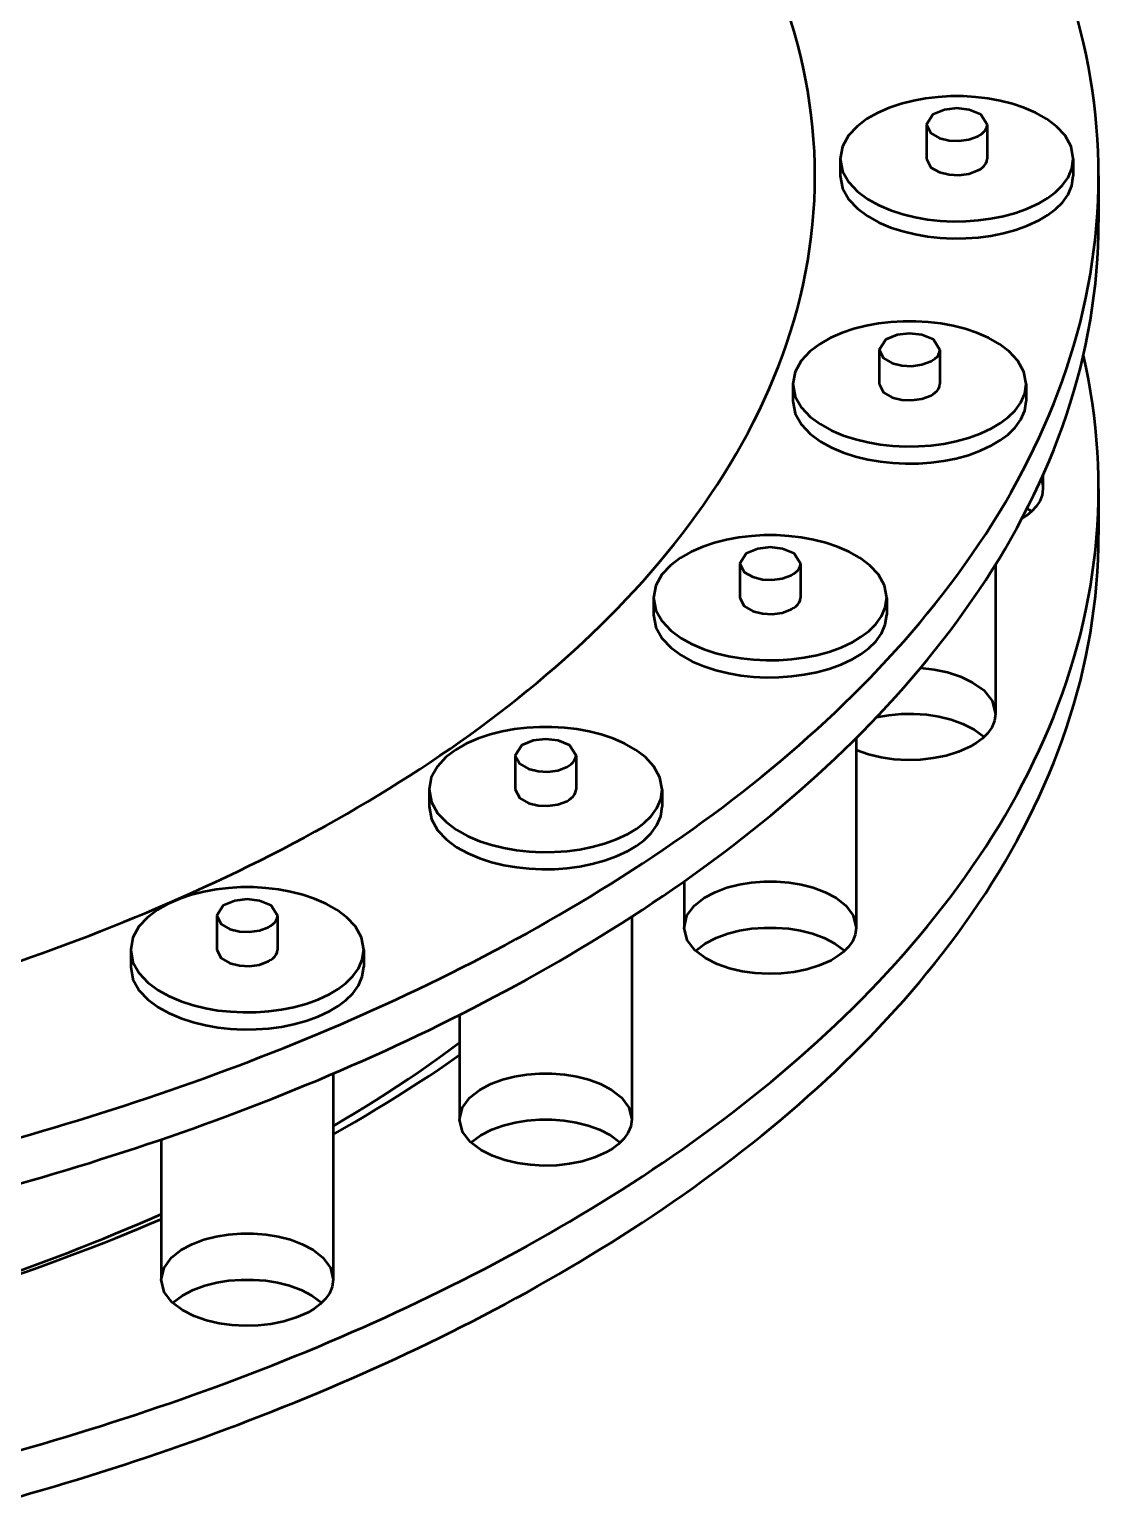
# Model space of a CAD drawing. Header units: millimetres. Extents: x 0 to 841, y 0 to 594.
# Drawn here: x 126.06 to 144, y 301.51 to 326.13 of the extents above; entities that cross this region are included whole.
import ezdxf

# ---------------------------------------------------------------- set-up
doc = ezdxf.new("R2010")
doc.units = ezdxf.units.MM
doc.layers.add('VIS', color=7, linetype='CONTINUOUS', lineweight=50)

msp = doc.modelspace()

# ---------------------------------------------------------------- linework, layer by layer
at = {"layer": 'VIS'}
for points in [[(139.24, 323.672), (139.238, 323.876), (139.23, 324.08), (139.218, 324.285), (139.2, 324.488), (139.178, 324.692), (139.151, 324.894), (139.119, 325.097), (139.083, 325.298), (139.041, 325.498), (138.996, 325.697), (138.945, 325.896), (138.89, 326.093), (138.831, 326.288)], [(139.24, 323.672), (139.238, 323.876), (139.23, 324.08), (139.218, 324.285), (139.2, 324.488), (139.178, 324.692), (139.151, 324.894), (139.119, 325.097), (139.083, 325.298), (139.041, 325.498), (138.996, 325.697), (138.945, 325.896), (138.89, 326.093), (138.831, 326.288)], [(144, 323.672), (143.998, 323.877), (143.991, 324.081), (143.981, 324.286), (143.966, 324.491), (143.947, 324.695), (143.923, 324.898), (143.896, 325.101), (143.864, 325.304), (143.828, 325.506), (143.788, 325.707), (143.744, 325.907), (143.696, 326.106), (143.644, 326.305)], [(143.575, 323.958), (143.537, 324.164), (143.436, 324.347), (143.294, 324.501), (143.127, 324.627), (142.944, 324.731), (142.752, 324.814), (142.553, 324.881), (142.349, 324.932), (142.143, 324.97), (141.934, 324.994), (141.725, 325.007), (141.515, 325.007), (141.306, 324.994), (141.097, 324.97), (140.891, 324.932), (140.687, 324.881), (140.488, 324.814), (140.296, 324.731), (140.113, 324.627), (139.946, 324.501), (139.804, 324.347), (139.703, 324.164), (139.665, 323.958)], [(142.13, 324.532), (142.021, 324.702), (141.828, 324.782), (141.62, 324.806), (141.412, 324.782), (141.219, 324.702), (141.11, 324.532)], [(141.11, 324.532), (141.185, 324.389), (141.33, 324.307), (141.492, 324.267), (141.659, 324.259), (141.824, 324.281), (141.981, 324.338)], [(141.11, 324.532), (141.11, 323.958)], [(141.981, 324.338), (142.017, 324.36), (142.051, 324.386), (142.082, 324.416), (142.107, 324.451), (142.124, 324.49), (142.13, 324.532)], [(142.13, 324.532), (142.13, 323.958)], [(139.665, 323.958), (139.704, 323.75), (139.808, 323.564), (139.954, 323.409), (140.126, 323.282), (140.312, 323.178), (140.509, 323.095), (140.712, 323.029), (140.919, 322.979), (141.13, 322.942), (141.342, 322.919), (141.555, 322.909), (141.769, 322.912), (141.982, 322.927), (142.193, 322.955), (142.403, 322.997), (142.608, 323.053), (142.809, 323.125), (143.002, 323.216)], [(139.665, 323.958), (139.665, 323.672)], [(141.11, 323.958), (141.185, 323.815), (141.33, 323.733), (141.492, 323.693), (141.659, 323.685), (141.824, 323.707), (141.981, 323.765)], [(141.981, 323.765), (142.017, 323.787), (142.051, 323.812), (142.082, 323.842), (142.107, 323.877), (142.124, 323.916), (142.13, 323.958)], [(143.002, 323.216), (143.143, 323.3), (143.274, 323.399), (143.391, 323.514), (143.487, 323.647), (143.552, 323.797), (143.575, 323.958)], [(143.575, 323.958), (143.575, 323.672)], [(130.676, 312.571), (130.856, 312.668), (131.035, 312.767), (131.213, 312.867), (131.39, 312.968), (131.567, 313.071), (131.743, 313.175), (131.918, 313.28), (132.092, 313.387), (132.265, 313.496), (132.438, 313.605), (132.609, 313.717), (132.78, 313.829), (132.949, 313.944), (133.118, 314.059), (133.285, 314.176), (133.452, 314.295), (133.617, 314.415), (133.781, 314.537), (133.944, 314.661), (134.106, 314.786), (134.266, 314.913), (134.425, 315.041), (134.583, 315.171), (134.739, 315.303), (134.894, 315.436), (135.047, 315.571), (135.199, 315.708), (135.349, 315.847), (135.498, 315.987), (135.644, 316.129), (135.79, 316.273), (135.933, 316.419), (136.074, 316.567), (136.214, 316.716), (136.351, 316.868), (136.486, 317.021), (136.619, 317.176), (136.75, 317.333), (136.879, 317.492), (137.005, 317.652), (137.129, 317.815), (137.25, 317.979), (137.369, 318.146), (137.485, 318.314), (137.598, 318.485), (137.708, 318.657), (137.815, 318.831), (137.919, 319.007), (138.02, 319.184), (138.118, 319.364), (138.212, 319.545), (138.303, 319.728), (138.39, 319.913), (138.473, 320.1), (138.553, 320.288), (138.629, 320.478), (138.7, 320.669), (138.768, 320.862), (138.831, 321.057), (138.891, 321.252), (138.945, 321.449), (138.996, 321.647), (139.042, 321.846), (139.083, 322.047), (139.119, 322.248), (139.151, 322.45), (139.178, 322.652), (139.2, 322.855), (139.218, 323.059), (139.23, 323.263), (139.238, 323.467), (139.24, 323.672)], [(130.676, 312.571), (130.856, 312.668), (131.035, 312.767), (131.213, 312.867), (131.39, 312.968), (131.567, 313.071), (131.743, 313.175), (131.918, 313.28), (132.092, 313.387), (132.265, 313.496), (132.438, 313.605), (132.609, 313.717), (132.78, 313.829), (132.949, 313.944), (133.118, 314.059), (133.285, 314.176), (133.452, 314.295), (133.617, 314.415), (133.781, 314.537), (133.944, 314.661), (134.106, 314.786), (134.266, 314.913), (134.425, 315.041), (134.583, 315.171), (134.739, 315.303), (134.894, 315.436), (135.047, 315.571), (135.199, 315.708), (135.349, 315.847), (135.498, 315.987), (135.644, 316.129), (135.79, 316.273), (135.933, 316.419), (136.074, 316.567), (136.214, 316.716), (136.351, 316.868), (136.486, 317.021), (136.619, 317.176), (136.75, 317.333), (136.879, 317.492), (137.005, 317.652), (137.129, 317.815), (137.25, 317.979), (137.369, 318.146), (137.485, 318.314), (137.598, 318.485), (137.708, 318.657), (137.815, 318.831), (137.919, 319.007), (138.02, 319.184), (138.118, 319.364), (138.212, 319.545), (138.303, 319.728), (138.39, 319.913), (138.473, 320.1), (138.553, 320.288), (138.629, 320.478), (138.7, 320.669), (138.768, 320.862), (138.831, 321.057), (138.891, 321.252), (138.945, 321.449), (138.996, 321.647), (139.042, 321.846), (139.083, 322.047), (139.119, 322.248), (139.151, 322.45), (139.178, 322.652), (139.2, 322.855), (139.218, 323.059), (139.23, 323.263), (139.238, 323.467), (139.24, 323.672)], [(134.042, 310.764), (134.223, 310.862), (134.404, 310.961), (134.584, 311.061), (134.763, 311.163), (134.942, 311.266), (135.12, 311.37), (135.297, 311.475), (135.474, 311.581), (135.65, 311.689), (135.825, 311.798), (135.999, 311.908), (136.172, 312.02), (136.345, 312.132), (136.517, 312.246), (136.688, 312.361), (136.858, 312.478), (137.027, 312.596), (137.195, 312.715), (137.362, 312.836), (137.528, 312.958), (137.694, 313.081), (137.858, 313.206), (138.021, 313.332), (138.183, 313.46), (138.343, 313.589), (138.503, 313.72), (138.661, 313.852), (138.818, 313.985), (138.974, 314.12), (139.129, 314.257), (139.282, 314.394), (139.434, 314.534), (139.584, 314.675), (139.733, 314.818), (139.88, 314.962), (140.026, 315.108), (140.17, 315.255), (140.313, 315.404), (140.454, 315.554), (140.593, 315.707), (140.73, 315.86), (140.865, 316.016), (140.999, 316.173), (141.131, 316.332), (141.26, 316.492), (141.387, 316.654), (141.513, 316.818), (141.636, 316.983), (141.757, 317.151), (141.875, 317.319), (141.991, 317.49), (142.105, 317.662), (142.216, 317.835), (142.324, 318.011), (142.43, 318.188), (142.533, 318.367), (142.633, 318.547), (142.73, 318.729), (142.824, 318.912), (142.915, 319.097), (143.003, 319.283), (143.088, 319.471), (143.169, 319.661), (143.247, 319.852), (143.322, 320.044), (143.393, 320.237), (143.46, 320.432), (143.524, 320.628), (143.584, 320.825), (143.64, 321.024), (143.693, 321.223), (143.741, 321.423), (143.786, 321.625), (143.826, 321.827), (143.862, 322.03), (143.894, 322.234), (143.922, 322.438), (143.946, 322.643), (143.965, 322.848), (143.981, 323.053), (143.991, 323.259), (143.998, 323.465), (144, 323.672)], [(139.24, 323.672), (139.24, 323.672)], [(139.665, 323.672), (139.704, 323.463), (139.808, 323.277), (139.954, 323.122), (140.126, 322.995), (140.312, 322.891), (140.509, 322.808), (140.712, 322.742), (140.919, 322.692), (141.13, 322.655), (141.342, 322.633), (141.555, 322.623), (141.769, 322.625), (141.982, 322.64), (142.193, 322.668), (142.403, 322.71), (142.608, 322.766), (142.809, 322.838), (143.002, 322.929)], [(143.002, 322.929), (143.143, 323.014), (143.274, 323.112), (143.391, 323.227), (143.487, 323.36), (143.552, 323.51), (143.575, 323.672)], [(144, 323.672), (144, 322.897)], [(134.042, 309.989), (134.223, 310.087), (134.404, 310.187), (134.584, 310.287), (134.763, 310.389), (134.942, 310.491), (135.12, 310.595), (135.297, 310.701), (135.474, 310.807), (135.65, 310.915), (135.825, 311.023), (135.999, 311.134), (136.172, 311.245), (136.345, 311.358), (136.517, 311.472), (136.688, 311.587), (136.858, 311.704), (137.027, 311.822), (137.195, 311.941), (137.362, 312.062), (137.528, 312.184), (137.694, 312.307), (137.858, 312.432), (138.021, 312.558), (138.183, 312.686), (138.343, 312.815), (138.503, 312.945), (138.661, 313.077), (138.818, 313.211), (138.974, 313.346), (139.129, 313.482), (139.282, 313.62), (139.434, 313.76), (139.584, 313.901), (139.733, 314.043), (139.88, 314.187), (140.026, 314.333), (140.17, 314.48), (140.313, 314.629), (140.454, 314.78), (140.593, 314.932), (140.73, 315.086), (140.865, 315.241), (140.999, 315.399), (141.131, 315.557), (141.26, 315.718), (141.387, 315.88), (141.513, 316.044), (141.636, 316.209), (141.757, 316.376), (141.875, 316.545), (141.991, 316.715), (142.105, 316.887), (142.216, 317.061), (142.324, 317.236), (142.43, 317.413), (142.533, 317.592), (142.633, 317.772), (142.73, 317.954), (142.824, 318.138), (142.915, 318.322), (143.003, 318.509), (143.088, 318.697), (143.169, 318.886), (143.247, 319.077), (143.322, 319.269), (143.393, 319.463), (143.46, 319.658), (143.524, 319.854), (143.584, 320.051), (143.64, 320.249), (143.693, 320.449), (143.741, 320.649), (143.786, 320.85), (143.826, 321.053), (143.862, 321.255), (143.894, 321.459), (143.922, 321.663), (143.946, 321.868), (143.965, 322.073), (143.981, 322.279), (143.991, 322.485), (143.998, 322.691), (144, 322.897)], [(142.782, 320.181), (142.744, 320.386), (142.643, 320.569), (142.501, 320.723), (142.334, 320.85), (142.151, 320.953), (141.959, 321.037), (141.76, 321.103), (141.557, 321.155), (141.35, 321.192), (141.142, 321.217), (140.932, 321.229), (140.722, 321.229), (140.513, 321.217), (140.304, 321.192), (140.098, 321.155), (139.894, 321.103), (139.695, 321.037), (139.503, 320.953), (139.321, 320.85), (139.153, 320.723), (139.011, 320.569), (138.91, 320.386), (138.872, 320.181)], [(141.337, 320.754), (141.228, 320.924), (141.035, 321.004), (140.827, 321.028), (140.619, 321.004), (140.427, 320.924), (140.317, 320.754)], [(140.317, 320.754), (140.393, 320.611), (140.537, 320.529), (140.699, 320.489), (140.866, 320.481), (141.031, 320.504), (141.188, 320.561)], [(140.317, 320.754), (140.317, 320.181)], [(141.188, 320.561), (141.225, 320.583), (141.259, 320.608), (141.289, 320.638), (141.314, 320.673), (141.331, 320.712), (141.337, 320.754)], [(141.337, 320.754), (141.337, 320.181)], [(144, 318.422), (143.998, 318.628), (143.991, 318.833), (143.981, 319.037), (143.966, 319.242), (143.946, 319.446), (143.923, 319.65), (143.895, 319.853), (143.864, 320.056), (143.828, 320.258), (143.788, 320.459), (143.744, 320.66)], [(138.872, 320.181), (138.911, 319.972), (139.015, 319.786), (139.162, 319.631), (139.333, 319.504), (139.519, 319.401), (139.716, 319.317), (139.919, 319.251), (140.126, 319.201), (140.337, 319.165), (140.549, 319.142), (140.762, 319.132), (140.976, 319.134), (141.189, 319.149), (141.4, 319.177), (141.61, 319.219), (141.816, 319.275), (142.016, 319.348), (142.21, 319.439)], [(138.872, 320.181), (138.872, 319.894)], [(140.317, 320.181), (140.393, 320.037), (140.537, 319.955), (140.699, 319.916), (140.866, 319.908), (141.031, 319.93), (141.188, 319.987)], [(141.188, 319.987), (141.225, 320.009), (141.259, 320.035), (141.289, 320.065), (141.314, 320.099), (141.331, 320.139), (141.337, 320.181)], [(142.21, 319.439), (142.35, 319.523), (142.481, 319.621), (142.598, 319.736), (142.694, 319.869), (142.759, 320.019), (142.782, 320.181)], [(142.782, 320.181), (142.782, 319.894)], [(138.872, 319.894), (138.911, 319.685), (139.015, 319.5), (139.162, 319.344), (139.333, 319.217), (139.519, 319.114), (139.716, 319.03), (139.919, 318.964), (140.126, 318.914), (140.337, 318.878), (140.549, 318.855), (140.762, 318.845), (140.976, 318.847), (141.189, 318.862), (141.4, 318.89), (141.61, 318.932), (141.816, 318.988), (142.016, 319.061), (142.21, 319.152)], [(142.21, 319.152), (142.35, 319.236), (142.481, 319.334), (142.598, 319.449), (142.694, 319.582), (142.759, 319.732), (142.782, 319.894)], [(143.065, 318.646), (143.065, 318.422)], [(134.042, 305.515), (134.223, 305.613), (134.404, 305.712), (134.584, 305.812), (134.763, 305.914), (134.942, 306.017), (135.12, 306.121), (135.297, 306.226), (135.474, 306.332), (135.65, 306.44), (135.825, 306.549), (135.999, 306.659), (136.172, 306.77), (136.345, 306.883), (136.517, 306.997), (136.688, 307.112), (136.858, 307.229), (137.027, 307.347), (137.195, 307.466), (137.362, 307.587), (137.528, 307.709), (137.694, 307.832), (137.858, 307.957), (138.021, 308.083), (138.183, 308.211), (138.343, 308.34), (138.503, 308.47), (138.661, 308.602), (138.818, 308.736), (138.974, 308.871), (139.129, 309.007), (139.282, 309.145), (139.434, 309.285), (139.584, 309.426), (139.733, 309.568), (139.88, 309.713), (140.026, 309.858), (140.17, 310.006), (140.313, 310.155), (140.454, 310.305), (140.593, 310.457), (140.73, 310.611), (140.865, 310.767), (140.999, 310.924), (141.131, 311.083), (141.26, 311.243), (141.387, 311.405), (141.513, 311.569), (141.636, 311.734), (141.757, 311.901), (141.875, 312.07), (141.991, 312.24), (142.105, 312.413), (142.216, 312.586), (142.324, 312.762), (142.43, 312.939), (142.533, 313.117), (142.633, 313.298), (142.73, 313.479), (142.824, 313.663), (142.915, 313.848), (143.003, 314.034), (143.088, 314.222), (143.169, 314.412), (143.247, 314.602), (143.322, 314.795), (143.393, 314.988), (143.46, 315.183), (143.524, 315.379), (143.584, 315.576), (143.64, 315.775), (143.693, 315.974), (143.741, 316.174), (143.786, 316.376), (143.826, 316.578), (143.862, 316.781), (143.894, 316.984), (143.922, 317.189), (143.946, 317.393), (143.965, 317.599), (143.981, 317.804), (143.991, 318.01), (143.998, 318.216), (144, 318.422)], [(143.065, 318.422), (143.051, 318.315), (143.012, 318.214), (142.953, 318.123), (142.88, 318.043), (142.797, 317.972), (142.707, 317.911)], [(143.035, 318.579), (143.044, 318.554), (143.051, 318.528), (143.057, 318.502), (143.062, 318.476), (143.064, 318.449), (143.065, 318.422)], [(144, 318.422), (144, 317.648)], [(142.802, 318.094), (142.814, 318.085), (142.826, 318.075), (142.838, 318.066), (142.849, 318.056), (142.861, 318.045), (142.872, 318.035)], [(134.042, 304.74), (134.223, 304.838), (134.404, 304.937), (134.584, 305.038), (134.763, 305.139), (134.942, 305.242), (135.12, 305.346), (135.297, 305.451), (135.474, 305.558), (135.65, 305.665), (135.825, 305.774), (135.999, 305.884), (136.172, 305.996), (136.345, 306.109), (136.517, 306.223), (136.688, 306.338), (136.858, 306.454), (137.027, 306.572), (137.195, 306.692), (137.362, 306.812), (137.528, 306.934), (137.694, 307.058), (137.858, 307.183), (138.021, 307.309), (138.183, 307.436), (138.343, 307.565), (138.503, 307.696), (138.661, 307.828), (138.818, 307.961), (138.974, 308.096), (139.129, 308.233), (139.282, 308.371), (139.434, 308.51), (139.584, 308.651), (139.733, 308.794), (139.88, 308.938), (140.026, 309.084), (140.17, 309.231), (140.313, 309.38), (140.454, 309.531), (140.593, 309.683), (140.73, 309.837), (140.865, 309.992), (140.999, 310.149), (141.131, 310.308), (141.26, 310.469), (141.387, 310.631), (141.513, 310.794), (141.636, 310.96), (141.757, 311.127), (141.875, 311.296), (141.991, 311.466), (142.105, 311.638), (142.216, 311.812), (142.324, 311.987), (142.43, 312.164), (142.533, 312.343), (142.633, 312.523), (142.73, 312.705), (142.824, 312.888), (142.915, 313.073), (143.003, 313.26), (143.088, 313.448), (143.169, 313.637), (143.247, 313.828), (143.322, 314.02), (143.393, 314.214), (143.46, 314.408), (143.524, 314.604), (143.584, 314.802), (143.64, 315), (143.693, 315.199), (143.741, 315.4), (143.786, 315.601), (143.826, 315.803), (143.862, 316.006), (143.894, 316.21), (143.922, 316.414), (143.946, 316.619), (143.965, 316.824), (143.981, 317.03), (143.991, 317.236), (143.998, 317.442), (144, 317.648)], [(140.444, 316.593), (140.406, 316.798), (140.305, 316.981), (140.163, 317.135), (139.995, 317.261), (139.813, 317.365), (139.62, 317.448), (139.421, 317.515), (139.218, 317.566), (139.011, 317.604), (138.803, 317.628), (138.594, 317.641), (138.384, 317.641), (138.174, 317.628), (137.966, 317.604), (137.759, 317.566), (137.556, 317.515), (137.357, 317.448), (137.164, 317.365), (136.982, 317.261), (136.815, 317.135), (136.672, 316.981), (136.571, 316.798), (136.534, 316.593)], [(138.999, 317.166), (138.889, 317.336), (138.697, 317.416), (138.489, 317.44), (138.281, 317.416), (138.088, 317.336), (137.979, 317.166)], [(137.979, 317.166), (138.054, 317.023), (138.199, 316.941), (138.361, 316.901), (138.527, 316.893), (138.693, 316.915), (138.849, 316.973)], [(137.979, 317.166), (137.979, 316.593)], [(138.849, 316.973), (138.886, 316.995), (138.92, 317.02), (138.951, 317.05), (138.976, 317.085), (138.993, 317.124), (138.999, 317.166)], [(138.999, 317.166), (138.999, 316.593)], [(142.272, 317.152), (142.272, 314.645)], [(136.534, 316.593), (136.573, 316.384), (136.677, 316.198), (136.823, 316.043), (136.994, 315.916), (137.181, 315.812), (137.377, 315.729), (137.58, 315.663), (137.788, 315.613), (137.998, 315.576), (138.21, 315.554), (138.424, 315.543), (138.637, 315.546), (138.85, 315.561), (139.062, 315.589), (139.271, 315.631), (139.477, 315.687), (139.678, 315.759), (139.871, 315.85)], [(136.534, 316.593), (136.534, 316.306)], [(137.979, 316.593), (138.054, 316.449), (138.199, 316.367), (138.361, 316.327), (138.527, 316.319), (138.693, 316.342), (138.849, 316.399)], [(138.849, 316.399), (138.886, 316.421), (138.92, 316.447), (138.951, 316.477), (138.976, 316.511), (138.993, 316.55), (138.999, 316.593)], [(139.871, 315.85), (140.012, 315.934), (140.143, 316.033), (140.26, 316.148), (140.355, 316.281), (140.42, 316.431), (140.444, 316.593)], [(140.444, 316.593), (140.444, 316.306)], [(136.534, 316.306), (136.573, 316.097), (136.677, 315.911), (136.823, 315.756), (136.994, 315.629), (137.181, 315.525), (137.377, 315.442), (137.58, 315.376), (137.788, 315.326), (137.998, 315.29), (138.21, 315.267), (138.424, 315.257), (138.637, 315.259), (138.85, 315.274), (139.062, 315.302), (139.271, 315.344), (139.477, 315.4), (139.678, 315.473), (139.871, 315.563)], [(139.871, 315.563), (140.012, 315.648), (140.143, 315.746), (140.26, 315.861), (140.355, 315.994), (140.42, 316.144), (140.444, 316.306)], [(141.012, 315.414), (141.239, 315.388), (141.462, 315.342), (141.68, 315.271), (141.886, 315.173), (142.071, 315.04), (142.214, 314.863), (142.272, 314.645)], [(140.272, 314.587), (140.48, 314.623), (140.69, 314.643), (140.901, 314.645), (141.111, 314.631), (141.319, 314.6), (141.524, 314.55), (141.723, 314.479), (141.911, 314.384), (142.079, 314.257)], [(142.272, 314.645), (142.255, 314.525), (142.207, 314.414), (142.136, 314.316), (142.05, 314.231), (141.953, 314.158), (141.849, 314.096)], [(136.677, 313.374), (136.639, 313.579), (136.538, 313.762), (136.395, 313.916), (136.228, 314.042), (136.046, 314.146), (135.853, 314.23), (135.654, 314.296), (135.451, 314.348), (135.244, 314.385), (135.036, 314.41), (134.826, 314.422), (134.617, 314.422), (134.407, 314.41), (134.199, 314.385), (133.992, 314.348), (133.789, 314.296), (133.59, 314.23), (133.397, 314.146), (133.215, 314.042), (133.048, 313.916), (132.905, 313.762), (132.804, 313.579), (132.767, 313.374)], [(135.232, 313.947), (135.122, 314.117), (134.93, 314.197), (134.722, 314.221), (134.513, 314.197), (134.321, 314.117), (134.212, 313.947)], [(139.934, 314.24), (139.934, 311.056)], [(134.212, 313.947), (134.287, 313.804), (134.432, 313.722), (134.594, 313.682), (134.76, 313.674), (134.926, 313.696), (135.082, 313.754)], [(134.212, 313.947), (134.212, 313.374)], [(135.082, 313.754), (135.119, 313.776), (135.153, 313.801), (135.183, 313.831), (135.208, 313.866), (135.225, 313.905), (135.232, 313.947)], [(135.232, 313.947), (135.232, 313.374)], [(141.849, 314.096), (141.649, 314.007), (141.44, 313.942), (141.225, 313.899), (141.008, 313.875), (140.789, 313.869), (140.57, 313.881), (140.353, 313.912), (140.14, 313.962), (139.934, 314.035)], [(132.767, 313.374), (132.806, 313.165), (132.91, 312.979), (133.056, 312.824), (133.227, 312.697), (133.414, 312.593), (133.61, 312.51), (133.813, 312.444), (134.021, 312.394), (134.231, 312.358), (134.443, 312.335), (134.657, 312.325), (134.87, 312.327), (135.083, 312.342), (135.295, 312.37), (135.504, 312.412), (135.71, 312.468), (135.911, 312.541), (136.104, 312.631)], [(132.767, 313.374), (132.767, 313.087)], [(134.212, 313.374), (134.287, 313.23), (134.432, 313.148), (134.594, 313.109), (134.76, 313.101), (134.926, 313.123), (135.082, 313.18)], [(135.082, 313.18), (135.119, 313.202), (135.153, 313.228), (135.183, 313.258), (135.208, 313.292), (135.225, 313.331), (135.232, 313.374)], [(136.104, 312.631), (136.245, 312.716), (136.376, 312.814), (136.492, 312.929), (136.588, 313.062), (136.653, 313.212), (136.677, 313.374)], [(136.677, 313.374), (136.677, 313.087)], [(132.767, 313.087), (132.806, 312.878), (132.91, 312.692), (133.056, 312.537), (133.227, 312.41), (133.414, 312.307), (133.61, 312.223), (133.813, 312.157), (134.021, 312.107), (134.231, 312.071), (134.443, 312.048), (134.657, 312.038), (134.87, 312.04), (135.083, 312.055), (135.295, 312.083), (135.504, 312.125), (135.71, 312.181), (135.911, 312.254), (136.104, 312.345)], [(136.104, 312.345), (136.245, 312.429), (136.376, 312.527), (136.492, 312.642), (136.588, 312.775), (136.653, 312.925), (136.677, 313.087)], [(125.882, 310.49), (126.079, 310.559), (126.276, 310.63), (126.473, 310.701), (126.669, 310.774), (126.865, 310.847), (127.061, 310.922), (127.256, 310.998), (127.45, 311.075), (127.644, 311.153), (127.838, 311.232), (128.031, 311.313), (128.224, 311.395), (128.416, 311.478), (128.607, 311.562), (128.799, 311.647), (128.989, 311.734), (129.179, 311.822), (129.368, 311.911), (129.557, 312.001), (129.745, 312.093), (129.933, 312.186), (130.119, 312.28), (130.306, 312.376), (130.491, 312.473), (130.676, 312.571)], [(125.882, 310.49), (126.079, 310.559), (126.276, 310.63), (126.473, 310.701), (126.669, 310.774), (126.865, 310.847), (127.061, 310.922), (127.256, 310.998), (127.45, 311.075), (127.644, 311.153), (127.838, 311.232), (128.031, 311.313), (128.224, 311.395), (128.416, 311.478), (128.607, 311.562), (128.799, 311.647), (128.989, 311.734), (129.179, 311.822), (129.368, 311.911), (129.557, 312.001), (129.745, 312.093), (129.933, 312.186), (130.119, 312.28), (130.306, 312.376), (130.491, 312.473), (130.676, 312.571)], [(131.67, 310.686), (131.632, 310.891), (131.531, 311.074), (131.389, 311.228), (131.221, 311.354), (131.039, 311.458), (130.846, 311.541), (130.648, 311.608), (130.444, 311.659), (130.238, 311.697), (130.029, 311.722), (129.82, 311.734), (129.61, 311.734), (129.4, 311.722), (129.192, 311.697), (128.985, 311.659), (128.782, 311.608), (128.583, 311.541), (128.391, 311.458), (128.208, 311.354), (128.041, 311.228), (127.899, 311.074), (127.798, 310.891), (127.76, 310.686)], [(137.044, 311.833), (137.044, 311.056)], [(137.044, 311.056), (137.093, 311.258), (137.218, 311.426), (137.383, 311.556), (137.568, 311.654), (137.764, 311.728), (137.967, 311.78), (138.175, 311.814), (138.384, 311.83), (138.594, 311.83), (138.803, 311.814), (139.01, 311.78), (139.213, 311.728), (139.41, 311.654), (139.595, 311.556), (139.759, 311.426), (139.884, 311.258), (139.934, 311.056)], [(130.225, 311.259), (130.115, 311.429), (129.923, 311.509), (129.715, 311.533), (129.507, 311.509), (129.314, 311.429), (129.205, 311.259)], [(129.205, 311.259), (129.28, 311.116), (129.425, 311.034), (129.587, 310.994), (129.754, 310.986), (129.919, 311.008), (130.075, 311.066)], [(129.205, 311.259), (129.205, 310.686)], [(130.075, 311.066), (130.112, 311.088), (130.146, 311.113), (130.177, 311.143), (130.202, 311.178), (130.219, 311.217), (130.225, 311.259)], [(130.225, 311.259), (130.225, 310.686)], [(136.167, 311.241), (136.167, 307.838)], [(139.51, 310.508), (139.311, 310.419), (139.102, 310.354), (138.888, 310.311), (138.671, 310.287), (138.453, 310.281), (138.235, 310.293), (138.018, 310.323), (137.806, 310.373), (137.599, 310.445), (137.405, 310.543), (137.231, 310.675), (137.097, 310.847), (137.044, 311.056)], [(137.237, 310.669), (137.401, 310.793), (137.584, 310.887), (137.777, 310.957), (137.977, 311.008), (138.18, 311.04), (138.386, 311.056), (138.592, 311.056), (138.797, 311.04), (139, 311.008), (139.2, 310.957), (139.393, 310.887), (139.576, 310.793), (139.741, 310.669)], [(139.934, 311.056), (139.916, 310.937), (139.868, 310.826), (139.798, 310.728), (139.711, 310.643), (139.614, 310.57), (139.51, 310.508)], [(125.886, 307.532), (126.082, 307.588), (126.278, 307.645), (126.475, 307.703), (126.67, 307.762), (126.866, 307.821), (127.061, 307.882), (127.256, 307.943), (127.451, 308.005), (127.645, 308.068), (127.84, 308.132), (128.034, 308.196), (128.227, 308.262), (128.421, 308.328), (128.614, 308.396), (128.806, 308.464), (128.999, 308.533), (129.191, 308.603), (129.382, 308.674), (129.574, 308.746), (129.765, 308.818), (129.956, 308.892), (130.146, 308.967), (130.336, 309.042), (130.525, 309.119), (130.715, 309.196), (130.903, 309.275), (131.092, 309.354), (131.28, 309.434), (131.467, 309.516), (131.654, 309.598), (131.841, 309.682), (132.027, 309.766), (132.213, 309.851), (132.398, 309.938), (132.583, 310.025), (132.767, 310.114), (132.951, 310.203), (133.134, 310.294), (133.317, 310.386), (133.499, 310.479), (133.68, 310.573), (133.861, 310.668), (134.042, 310.764)], [(127.76, 310.686), (127.799, 310.477), (127.903, 310.291), (128.049, 310.136), (128.22, 310.009), (128.407, 309.905), (128.603, 309.822), (128.806, 309.756), (129.014, 309.706), (129.224, 309.669), (129.437, 309.647), (129.65, 309.636), (129.863, 309.639), (130.076, 309.654), (130.288, 309.682), (130.497, 309.724), (130.703, 309.78), (130.904, 309.852), (131.097, 309.943)], [(127.76, 310.686), (127.76, 310.399)], [(129.205, 310.686), (129.28, 310.542), (129.425, 310.46), (129.587, 310.42), (129.754, 310.413), (129.919, 310.435), (130.075, 310.492)], [(130.075, 310.492), (130.112, 310.514), (130.146, 310.54), (130.177, 310.57), (130.202, 310.604), (130.219, 310.643), (130.225, 310.686)], [(131.097, 309.943), (131.238, 310.027), (131.369, 310.126), (131.486, 310.241), (131.581, 310.374), (131.646, 310.524), (131.67, 310.686)], [(131.67, 310.686), (131.67, 310.399)], [(127.76, 310.399), (127.799, 310.19), (127.903, 310.004), (128.049, 309.849), (128.22, 309.722), (128.407, 309.619), (128.603, 309.535), (128.806, 309.469), (129.014, 309.419), (129.224, 309.383), (129.437, 309.36), (129.65, 309.35), (129.863, 309.352), (130.076, 309.367), (130.288, 309.395), (130.497, 309.437), (130.703, 309.493), (130.904, 309.566), (131.097, 309.657)], [(131.097, 309.657), (131.238, 309.741), (131.369, 309.839), (131.486, 309.954), (131.581, 310.087), (131.646, 310.237), (131.67, 310.399)], [(125.886, 306.758), (126.082, 306.814), (126.278, 306.871), (126.475, 306.929), (126.67, 306.987), (126.866, 307.047), (127.061, 307.107), (127.256, 307.169), (127.451, 307.231), (127.645, 307.294), (127.84, 307.357), (128.034, 307.422), (128.227, 307.487), (128.421, 307.554), (128.614, 307.621), (128.806, 307.689), (128.999, 307.758), (129.191, 307.828), (129.382, 307.899), (129.574, 307.971), (129.765, 308.044), (129.956, 308.118), (130.146, 308.192), (130.336, 308.268), (130.525, 308.344), (130.715, 308.422), (130.903, 308.5), (131.092, 308.58), (131.28, 308.66), (131.467, 308.741), (131.654, 308.824), (131.841, 308.907), (132.027, 308.991), (132.213, 309.077), (132.398, 309.163), (132.583, 309.251), (132.767, 309.339), (132.951, 309.429), (133.134, 309.52), (133.317, 309.611), (133.499, 309.704), (133.68, 309.798), (133.861, 309.893), (134.042, 309.989)], [(133.277, 309.591), (133.277, 307.838)], [(131.16, 307.727), (131.342, 307.835), (131.523, 307.944), (131.703, 308.055), (131.882, 308.168), (132.06, 308.282), (132.237, 308.398), (132.414, 308.515), (132.588, 308.634), (132.762, 308.755), (132.935, 308.878), (133.106, 309.002), (133.277, 309.127)], [(131.16, 307.588), (131.341, 307.691), (131.522, 307.795), (131.701, 307.901), (131.88, 308.008), (132.058, 308.117), (132.235, 308.227), (132.411, 308.339), (132.586, 308.452), (132.76, 308.567), (132.934, 308.684), (133.106, 308.801), (133.277, 308.921)], [(131.16, 308.609), (131.16, 305.15)], [(133.277, 307.838), (133.326, 308.04), (133.451, 308.207), (133.616, 308.337), (133.801, 308.435), (133.997, 308.509), (134.2, 308.561), (134.407, 308.595), (134.617, 308.611), (134.826, 308.611), (135.036, 308.595), (135.243, 308.561), (135.446, 308.509), (135.642, 308.435), (135.827, 308.337), (135.992, 308.207), (136.117, 308.04), (136.167, 307.838)], [(135.743, 307.289), (135.544, 307.2), (135.335, 307.135), (135.121, 307.092), (134.904, 307.068), (134.686, 307.062), (134.468, 307.074), (134.251, 307.104), (134.039, 307.154), (133.832, 307.226), (133.638, 307.325), (133.463, 307.456), (133.33, 307.628), (133.277, 307.838)], [(133.469, 307.45), (133.634, 307.574), (133.817, 307.668), (134.01, 307.738), (134.21, 307.789), (134.413, 307.821), (134.619, 307.837), (134.824, 307.837), (135.03, 307.821), (135.233, 307.789), (135.433, 307.738), (135.626, 307.668), (135.809, 307.574), (135.974, 307.45)], [(136.167, 307.838), (136.149, 307.718), (136.101, 307.607), (136.03, 307.509), (135.944, 307.424), (135.847, 307.351), (135.743, 307.289)], [(128.27, 307.502), (128.27, 305.15)], [(125.164, 305.049), (125.362, 305.115), (125.558, 305.183), (125.755, 305.252), (125.951, 305.322), (126.147, 305.393), (126.342, 305.465), (126.537, 305.538), (126.731, 305.612), (126.925, 305.688), (127.119, 305.765), (127.312, 305.842), (127.504, 305.922), (127.697, 306.002), (127.888, 306.083), (128.079, 306.166), (128.27, 306.25)], [(125.164, 305), (125.361, 305.065), (125.558, 305.13), (125.754, 305.197), (125.95, 305.265), (126.146, 305.334), (126.341, 305.404), (126.536, 305.475), (126.73, 305.547), (126.924, 305.621), (127.118, 305.695), (127.311, 305.77), (127.504, 305.847), (127.696, 305.925), (127.888, 306.004), (128.079, 306.084), (128.27, 306.165)], [(128.27, 305.15), (128.32, 305.351), (128.444, 305.519), (128.609, 305.649), (128.794, 305.747), (128.99, 305.821), (129.194, 305.873), (129.401, 305.907), (129.61, 305.923), (129.82, 305.923), (130.029, 305.907), (130.236, 305.873), (130.439, 305.821), (130.636, 305.747), (130.821, 305.649), (130.985, 305.519), (131.11, 305.351), (131.16, 305.15)], [(125.886, 302.283), (126.082, 302.339), (126.278, 302.396), (126.475, 302.454), (126.67, 302.513), (126.866, 302.572), (127.061, 302.633), (127.256, 302.694), (127.451, 302.756), (127.645, 302.819), (127.84, 302.883), (128.034, 302.947), (128.227, 303.013), (128.421, 303.079), (128.614, 303.146), (128.806, 303.215), (128.999, 303.284), (129.191, 303.354), (129.382, 303.425), (129.574, 303.496), (129.765, 303.569), (129.956, 303.643), (130.146, 303.717), (130.336, 303.793), (130.525, 303.87), (130.715, 303.947), (130.903, 304.025), (131.092, 304.105), (131.28, 304.185), (131.467, 304.267), (131.654, 304.349), (131.841, 304.432), (132.027, 304.517), (132.213, 304.602), (132.398, 304.689), (132.583, 304.776), (132.767, 304.865), (132.951, 304.954), (133.134, 305.045), (133.317, 305.137), (133.499, 305.229), (133.68, 305.323), (133.861, 305.418), (134.042, 305.515)], [(130.737, 304.601), (130.537, 304.512), (130.329, 304.447), (130.114, 304.404), (129.897, 304.38), (129.679, 304.374), (129.461, 304.386), (129.244, 304.416), (129.032, 304.466), (128.826, 304.538), (128.631, 304.637), (128.457, 304.768), (128.323, 304.94), (128.27, 305.15)], [(128.463, 304.762), (128.627, 304.886), (128.81, 304.98), (129.003, 305.05), (129.203, 305.101), (129.406, 305.133), (129.612, 305.149), (129.818, 305.149), (130.023, 305.133), (130.226, 305.101), (130.426, 305.05), (130.619, 304.98), (130.802, 304.886), (130.967, 304.762)], [(131.16, 305.15), (131.142, 305.03), (131.094, 304.919), (131.024, 304.821), (130.937, 304.736), (130.84, 304.663), (130.737, 304.601)], [(125.886, 301.508), (126.082, 301.565), (126.278, 301.622), (126.475, 301.68), (126.67, 301.738), (126.866, 301.798), (127.061, 301.858), (127.256, 301.919), (127.451, 301.981), (127.645, 302.044), (127.84, 302.108), (128.034, 302.173), (128.227, 302.238), (128.421, 302.305), (128.614, 302.372), (128.806, 302.44), (128.999, 302.509), (129.191, 302.579), (129.382, 302.65), (129.574, 302.722), (129.765, 302.795), (129.956, 302.868), (130.146, 302.943), (130.336, 303.019), (130.525, 303.095), (130.715, 303.173), (130.903, 303.251), (131.092, 303.33), (131.28, 303.411), (131.467, 303.492), (131.654, 303.575), (131.841, 303.658), (132.027, 303.742), (132.213, 303.828), (132.398, 303.914), (132.583, 304.002), (132.767, 304.09), (132.951, 304.18), (133.134, 304.27), (133.317, 304.362), (133.499, 304.455), (133.68, 304.549), (133.861, 304.644), (134.042, 304.74)]]:
    msp.add_lwpolyline(points, dxfattribs=at)

doc.saveas('drawing.dxf')
